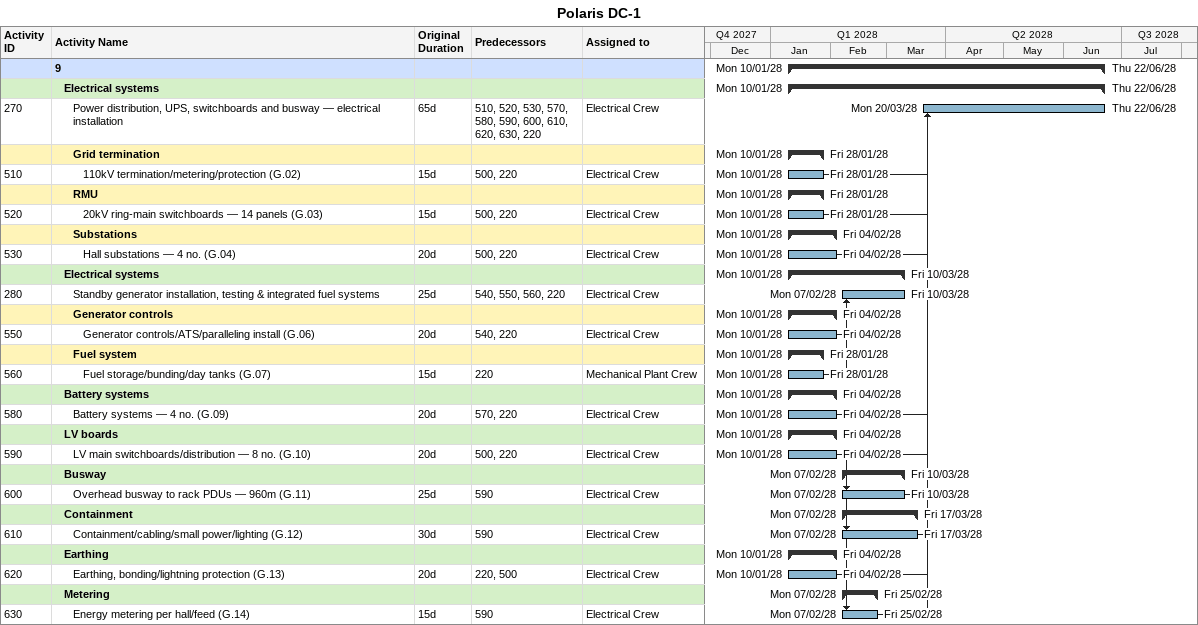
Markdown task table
Polaris DC-1

| ID | Level | Task | Original duration | Start | Finish | Predecessors | Resources |
|---|---|---|---|---|---|---|---|
|  | 1 | **9** |  | 2028-01-10 | 2028-06-22 |  |  |
|  | 2 | **Electrical systems** |  | 2028-01-10 | 2028-06-22 |  |  |
| 270 | 3 | Power distribution, UPS, switchboards and busway — electrical installation | 65d | 2028-03-20 | 2028-06-22 | 510, 520, 530, 570, 580, 590, 600, 610, 620, 630, 220 | Electrical Crew |
|  | 3 | **Grid termination** |  | 2028-01-10 | 2028-01-28 |  |  |
| 510 | 4 | 110kV termination/metering/protection (G.02) | 15d | 2028-01-10 | 2028-01-28 | 500, 220 | Electrical Crew |
|  | 3 | **RMU** |  | 2028-01-10 | 2028-01-28 |  |  |
| 520 | 4 | 20kV ring-main switchboards — 14 panels (G.03) | 15d | 2028-01-10 | 2028-01-28 | 500, 220 | Electrical Crew |
|  | 3 | **Substations** |  | 2028-01-10 | 2028-02-04 |  |  |
| 530 | 4 | Hall substations — 4 no. (G.04) | 20d | 2028-01-10 | 2028-02-04 | 500, 220 | Electrical Crew |
|  | 2 | **Electrical systems** |  | 2028-01-10 | 2028-03-10 |  |  |
| 280 | 3 | Standby generator installation, testing & integrated fuel systems | 25d | 2028-02-07 | 2028-03-10 | 540, 550, 560, 220 | Electrical Crew |
|  | 3 | **Generator controls** |  | 2028-01-10 | 2028-02-04 |  |  |
| 550 | 4 | Generator controls/ATS/paralleling install (G.06) | 20d | 2028-01-10 | 2028-02-04 | 540, 220 | Electrical Crew |
|  | 3 | **Fuel system** |  | 2028-01-10 | 2028-01-28 |  |  |
| 560 | 4 | Fuel storage/bunding/day tanks (G.07) | 15d | 2028-01-10 | 2028-01-28 | 220 | Mechanical Plant Crew |
|  | 2 | **Battery systems** |  | 2028-01-10 | 2028-02-04 |  |  |
| 580 | 3 | Battery systems — 4 no. (G.09) | 20d | 2028-01-10 | 2028-02-04 | 570, 220 | Electrical Crew |
|  | 2 | **LV boards** |  | 2028-01-10 | 2028-02-04 |  |  |
| 590 | 3 | LV main switchboards/distribution — 8 no. (G.10) | 20d | 2028-01-10 | 2028-02-04 | 500, 220 | Electrical Crew |
|  | 2 | **Busway** |  | 2028-02-07 | 2028-03-10 |  |  |
| 600 | 3 | Overhead busway to rack PDUs — 960m (G.11) | 25d | 2028-02-07 | 2028-03-10 | 590 | Electrical Crew |
|  | 2 | **Containment** |  | 2028-02-07 | 2028-03-17 |  |  |
| 610 | 3 | Containment/cabling/small power/lighting (G.12) | 30d | 2028-02-07 | 2028-03-17 | 590 | Electrical Crew |
|  | 2 | **Earthing** |  | 2028-01-10 | 2028-02-04 |  |  |
| 620 | 3 | Earthing, bonding/lightning protection (G.13) | 20d | 2028-01-10 | 2028-02-04 | 220, 500 | Electrical Crew |
|  | 2 | **Metering** |  | 2028-02-07 | 2028-02-25 |  |  |
| 630 | 3 | Energy metering per hall/feed (G.14) | 15d | 2028-02-07 | 2028-02-25 | 590 | Electrical Crew |
